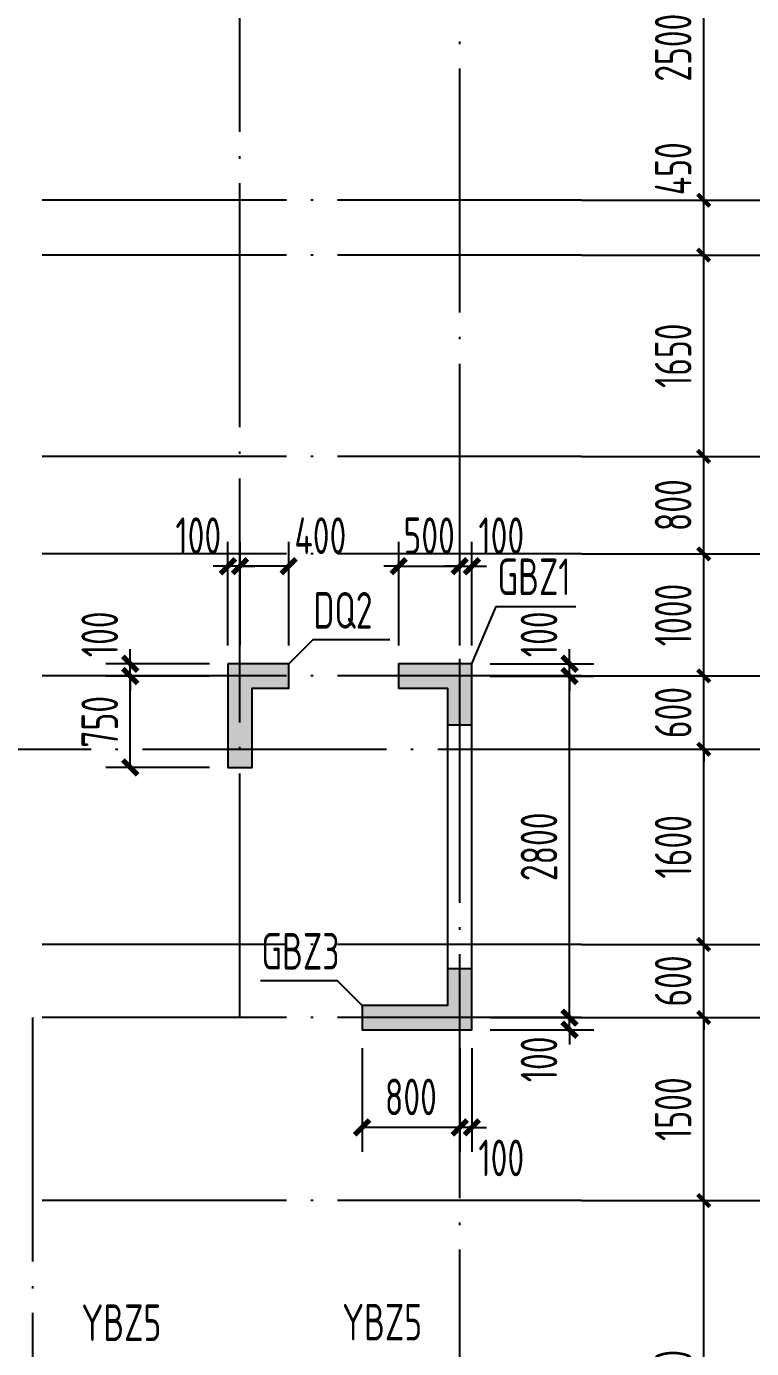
# Model space of a CAD drawing. Extents: x -1712635 to -854203, y -534641 to -21985.
# Drawn here: x -1314777 to -1308835, y -154015 to -143178 of the extents above; entities that cross this region are included whole.
import ezdxf
from ezdxf.enums import TextEntityAlignment as Align

# ---------------------------------------------------------------- set-up
doc = ezdxf.new("R2010")
doc.units = 0
doc.header["$LTSCALE"] = 1000
doc.linetypes.add('DOTE', pattern=[2.42, 2, -0.2, 0.02, -0.2])
doc.layers.get('0').update_dxf_attribs({"linetype": 'CONTINUOUS'})
doc.layers.get('Defpoints').update_dxf_attribs({"linetype": 'CONTINUOUS'})
for name, color, linetype in [('A-AXIS', 1, 'CONTINUOUS'), ('A-DOTE', 10, 'DOTE'), ('S-Q墙实线', 6, 'CONTINUOUS'), ('S-Q墙标注', 3, 'CONTINUOUS'), ('S-X详图填充', 252, 'CONTINUOUS'), ('S-X详图实线', 4, 'CONTINUOUS'), ('S-Y一般标注', 3, 'CONTINUOUS'), ('S-Z柱编号', 6, 'CONTINUOUS')]:
    doc.layers.add(name, color=color, linetype=linetype)
doc.styles.add('TSSD_DIMENSION', font='Tssdeng.shx', dxfattribs={"width": 0.7, "bigfont": 'tssdchn.shx'})
doc.styles.add('TSSD_REIN', font='tssdeng.shx', dxfattribs={"width": 0.7, "height": 300, "bigfont": 'tssdchn.shx'})
doc.styles.add('结构文字', font='zstxt.shx', dxfattribs={"width": 0.7, "bigfont": 'zshz.shx'})
doc.dimstyles.new('STRUCK', dxfattribs={"dimtxt": 400, "dimasz": 121, "dimexe": 200, "dimexo": 150, "dimgap": 115, "dimtad": 1, "dimdec": 0, "dimdsep": 46, "dimtxsty": '结构文字', "dimblk": 'ARCHTICK', "dimcen": 400, "dimclrd": 3, "dimclre": 3, "dimclrt": 7, "dimadec": 0, "dimazin": 0, "dimtfac": 1, "dimtdec": 0, "dimtix": 1, "dimtmove": 2, "dimatfit": 3, "dimldrblk": '_DIMX', "dimfxl": 0, "dimtolj": 1, "dimtzin": 0, "dimarcsym": 0})
doc.dimstyles.new('TSSD_100_100', dxfattribs={"dimtxt": 300, "dimasz": 100, "dimexe": 100, "dimexo": 250, "dimgap": 100, "dimtad": 1, "dimdec": 0, "dimzin": 0, "dimdsep": 46, "dimtxsty": 'TSSD_DIMENSION', "dimblk": 'ARCHTICK', "dimcen": 0, "dimdle": 100, "dimclrt": 7, "dimadec": 0, "dimazin": 0, "dimtfac": 1, "dimtdec": 0, "dimtix": 1, "dimtmove": 2, "dimatfit": 3, "dimldrblk": 'ARCHTICK', "dimfxl": 0, "dimtolj": 1, "dimtzin": 0, "dimarcsym": 0})

# ---------------------------------------------------------------- blocks, each defined once
blk = doc.blocks.new('_ArchTick')
at = {"color": 0, "const_width": 0.35}
blk.add_lwpolyline([(-0.5, -0.5), (0.5, 0.5)], dxfattribs=at)
blk = doc.blocks.new('*D100')
at = {"layer": 'Defpoints', "color": 0}
for p in [(55600, 10900), (56600, 10900), (55600, 9400)]:
    blk.add_point(p, dxfattribs=at)
at = {"layer": 'S-Y一般标注', "color": 0, "lineweight": -2}
for p, q in [((56600, 9300), (56600, 11000)), ((55850, 10900), (56700, 10900)), ((55850, 9400), (56700, 9400))]:
    blk.add_line(p, q, dxfattribs=at)
at = {"layer": 'S-Y一般标注', "color": 0, "lineweight": -2, "xscale": 100, "yscale": 100, "zscale": 100}
for p, rotation in [((56600, 10900), 90), ((56600, 9400), 270)]:
    blk.add_blockref('_ArchTick', p, dxfattribs=dict(at, rotation=rotation))
at = {"layer": 'S-Y一般标注', "color": 7, "insert": (56350, 10150), "char_height": 300, "attachment_point": 5, "rotation": 90, "style": 'TSSD_DIMENSION'}
blk.add_mtext('\\A1;1500', dxfattribs=at)
blk = doc.blocks.new('*D101')
at = {"layer": 'Defpoints', "color": 0}
for p in [(55600, 11500), (56600, 11500), (55600, 10900)]:
    blk.add_point(p, dxfattribs=at)
at = {"layer": 'S-Y一般标注', "color": 0, "lineweight": -2}
for p, q in [((56600, 11500), (56600, 11600)), ((55850, 11500), (56700, 11500)), ((56600, 10900), (56600, 11500)), ((55850, 10900), (56700, 10900)), ((56600, 10900), (56600, 10800))]:
    blk.add_line(p, q, dxfattribs=at)
at = {"layer": 'S-Y一般标注', "color": 0, "lineweight": -2, "xscale": 100, "yscale": 100, "zscale": 100}
for p, rotation in [((56600, 11500), 270), ((56600, 10900), 90)]:
    blk.add_blockref('_ArchTick', p, dxfattribs=dict(at, rotation=rotation))
at = {"layer": 'S-Y一般标注', "color": 7, "insert": (56350, 11200), "char_height": 300, "attachment_point": 5, "rotation": 90, "style": 'TSSD_DIMENSION'}
blk.add_mtext('\\A1;600', dxfattribs=at)
blk = doc.blocks.new('*D102')
at = {"layer": 'Defpoints', "color": 0}
for p in [(55600, 13100), (56600, 13100), (55600, 11500)]:
    blk.add_point(p, dxfattribs=at)
at = {"layer": 'S-Y一般标注', "color": 0, "lineweight": -2}
for p, q in [((56600, 11400), (56600, 13200)), ((55850, 13100), (56700, 13100)), ((55850, 11500), (56700, 11500))]:
    blk.add_line(p, q, dxfattribs=at)
at = {"layer": 'S-Y一般标注', "color": 0, "lineweight": -2, "xscale": 100, "yscale": 100, "zscale": 100}
for p, rotation in [((56600, 13100), 90), ((56600, 11500), 270)]:
    blk.add_blockref('_ArchTick', p, dxfattribs=dict(at, rotation=rotation))
at = {"layer": 'S-Y一般标注', "color": 7, "insert": (56350, 12300), "char_height": 300, "attachment_point": 5, "rotation": 90, "style": 'TSSD_DIMENSION'}
blk.add_mtext('\\A1;1600', dxfattribs=at)
blk = doc.blocks.new('*D103')
at = {"layer": 'Defpoints', "color": 0}
for p in [(55600, 13700), (56600, 13700), (55600, 13100)]:
    blk.add_point(p, dxfattribs=at)
at = {"layer": 'S-Y一般标注', "color": 0, "lineweight": -2}
for p, q in [((56600, 13700), (56600, 13800)), ((55850, 13700), (56700, 13700)), ((56600, 13100), (56600, 13700)), ((55850, 13100), (56700, 13100)), ((56600, 13100), (56600, 13000))]:
    blk.add_line(p, q, dxfattribs=at)
at = {"layer": 'S-Y一般标注', "color": 0, "lineweight": -2, "xscale": 100, "yscale": 100, "zscale": 100}
for p, rotation in [((56600, 13700), 270), ((56600, 13100), 90)]:
    blk.add_blockref('_ArchTick', p, dxfattribs=dict(at, rotation=rotation))
at = {"layer": 'S-Y一般标注', "color": 7, "insert": (56350, 13400), "char_height": 300, "attachment_point": 5, "rotation": 90, "style": 'TSSD_DIMENSION'}
blk.add_mtext('\\A1;600', dxfattribs=at)
blk = doc.blocks.new('*D104')
at = {"layer": 'Defpoints', "color": 0}
for p in [(55600, 14700), (56600, 14700), (55600, 13700)]:
    blk.add_point(p, dxfattribs=at)
at = {"layer": 'S-Y一般标注', "color": 0, "lineweight": -2}
for p, q in [((56600, 13600), (56600, 14800)), ((55850, 14700), (56700, 14700)), ((55850, 13700), (56700, 13700))]:
    blk.add_line(p, q, dxfattribs=at)
at = {"layer": 'S-Y一般标注', "color": 0, "lineweight": -2, "xscale": 100, "yscale": 100, "zscale": 100}
for p, rotation in [((56600, 14700), 90), ((56600, 13700), 270)]:
    blk.add_blockref('_ArchTick', p, dxfattribs=dict(at, rotation=rotation))
at = {"layer": 'S-Y一般标注', "color": 7, "insert": (56350, 14200), "char_height": 300, "attachment_point": 5, "rotation": 90, "style": 'TSSD_DIMENSION'}
blk.add_mtext('\\A1;1000', dxfattribs=at)
blk = doc.blocks.new('*D106')
at = {"layer": 'Defpoints', "color": 0}
for p in [(55600, 15500), (56600, 15500), (55600, 14700)]:
    blk.add_point(p, dxfattribs=at)
at = {"layer": 'S-Y一般标注', "color": 0, "lineweight": -2}
for p, q in [((55850, 15500), (56700, 15500)), ((56600, 14600), (56600, 15600)), ((55850, 14700), (56700, 14700))]:
    blk.add_line(p, q, dxfattribs=at)
at = {"layer": 'S-Y一般标注', "color": 0, "lineweight": -2, "xscale": 100, "yscale": 100, "zscale": 100}
for p, rotation in [((56600, 15500), 90), ((56600, 14700), 270)]:
    blk.add_blockref('_ArchTick', p, dxfattribs=dict(at, rotation=rotation))
at = {"layer": 'S-Y一般标注', "color": 7, "insert": (56350, 15100), "char_height": 300, "attachment_point": 5, "rotation": 90, "style": 'TSSD_DIMENSION'}
blk.add_mtext('\\A1;800', dxfattribs=at)
blk = doc.blocks.new('*D107')
at = {"layer": 'Defpoints', "color": 0}
for p in [(55600, 17600), (56600, 17600), (55600, 17150)]:
    blk.add_point(p, dxfattribs=at)
at = {"layer": 'S-Y一般标注', "color": 0, "lineweight": -2}
for p, q in [((56600, 17050), (56600, 17700)), ((55850, 17600), (56700, 17600)), ((55850, 17150), (56700, 17150))]:
    blk.add_line(p, q, dxfattribs=at)
at = {"layer": 'S-Y一般标注', "color": 0, "lineweight": -2, "xscale": 100, "yscale": 100, "zscale": 100}
for p, rotation in [((56600, 17600), 90), ((56600, 17150), 270)]:
    blk.add_blockref('_ArchTick', p, dxfattribs=dict(at, rotation=rotation))
at = {"layer": 'S-Y一般标注', "color": 7, "insert": (56350, 17858), "char_height": 300, "attachment_point": 5, "rotation": 90, "style": 'TSSD_DIMENSION'}
blk.add_mtext('\\A1;450', dxfattribs=at)
blk = doc.blocks.new('*D108')
at = {"layer": 'Defpoints', "color": 0}
for p in [(55600, 20100), (56600, 20100), (55600, 17600)]:
    blk.add_point(p, dxfattribs=at)
at = {"layer": 'S-Y一般标注', "color": 0, "lineweight": -2}
for p, q in [((56600, 17500), (56600, 20200)), ((55850, 20100), (56700, 20100)), ((55850, 17600), (56700, 17600))]:
    blk.add_line(p, q, dxfattribs=at)
at = {"layer": 'S-Y一般标注', "color": 0, "lineweight": -2, "xscale": 100, "yscale": 100, "zscale": 100}
for p, rotation in [((56600, 20100), 90), ((56600, 17600), 270)]:
    blk.add_blockref('_ArchTick', p, dxfattribs=dict(at, rotation=rotation))
at = {"layer": 'S-Y一般标注', "color": 7, "insert": (56350, 18850), "char_height": 300, "attachment_point": 5, "rotation": 90, "style": 'TSSD_DIMENSION'}
blk.add_mtext('\\A1;2500', dxfattribs=at)
blk = doc.blocks.new('*D110')
at = {"layer": 'Defpoints', "color": 0}
for p in [(55600, 9400), (56600, 9400), (55600, 6400)]:
    blk.add_point(p, dxfattribs=at)
at = {"layer": 'S-Y一般标注', "color": 0, "lineweight": -2}
for p, q in [((56600, 6300), (56600, 9500)), ((55850, 9400), (56700, 9400)), ((55850, 6400), (56700, 6400))]:
    blk.add_line(p, q, dxfattribs=at)
at = {"layer": 'S-Y一般标注', "color": 0, "lineweight": -2, "xscale": 100, "yscale": 100, "zscale": 100}
for p, rotation in [((56600, 9400), 90), ((56600, 6400), 270)]:
    blk.add_blockref('_ArchTick', p, dxfattribs=dict(at, rotation=rotation))
at = {"layer": 'S-Y一般标注', "color": 7, "insert": (56350, 7900), "char_height": 300, "attachment_point": 5, "rotation": 90, "style": 'TSSD_DIMENSION'}
blk.add_mtext('\\A1;3000', dxfattribs=at)
blk = doc.blocks.new('*D111')
at = {"layer": 'Defpoints', "color": 0}
for p in [(55600, 17150), (56600, 17150), (55600, 15500)]:
    blk.add_point(p, dxfattribs=at)
at = {"layer": 'S-Y一般标注', "color": 0, "lineweight": -2}
for p, q in [((56600, 15400), (56600, 17250)), ((55850, 17150), (56700, 17150)), ((55850, 15500), (56700, 15500))]:
    blk.add_line(p, q, dxfattribs=at)
at = {"layer": 'S-Y一般标注', "color": 0, "lineweight": -2, "xscale": 100, "yscale": 100, "zscale": 100}
for p, rotation in [((56600, 17150), 90), ((56600, 15500), 270)]:
    blk.add_blockref('_ArchTick', p, dxfattribs=dict(at, rotation=rotation))
at = {"layer": 'S-Y一般标注', "color": 7, "insert": (56350, 16325), "char_height": 300, "attachment_point": 5, "rotation": 90, "style": 'TSSD_DIMENSION'}
blk.add_mtext('\\A1;1650', dxfattribs=at)
blk = doc.blocks.new('*D2024')
at = {"layer": 'Defpoints', "color": 0}
for p in [(-1311127, -151302), (-1310327, -151302), (-1311127, -151402)]:
    blk.add_point(p, dxfattribs=at)
at = {"layer": 'S-Q墙标注', "color": 3, "lineweight": -2}
for p, q in [((-1310327, -151302), (-1310327, -151181)), ((-1310977, -151302), (-1310127, -151302)), ((-1310327, -151402), (-1310327, -151302)), ((-1310977, -151402), (-1310127, -151402)), ((-1310327, -151402), (-1310327, -151523))]:
    blk.add_line(p, q, dxfattribs=at)
at = {"layer": 'S-Q墙标注', "color": 3, "lineweight": -2, "xscale": 121, "yscale": 121, "zscale": 121}
for p, rotation in [((-1310327, -151302), 270), ((-1310327, -151402), 90)]:
    blk.add_blockref('_ArchTick', p, dxfattribs=dict(at, rotation=rotation))
at = {"layer": 'S-Q墙标注', "color": 7, "insert": (-1310577, -151644), "char_height": 300, "attachment_point": 5, "rotation": 90, "style": 'TSSD_REIN'}
blk.add_mtext('\\A1;100', dxfattribs=at)
blk = doc.blocks.new('_DIMX')
blk.add_line((-150, 0), (150, 0))
at = {"const_width": 50}
blk.add_lwpolyline([(-70, -70), (70, 70)], dxfattribs=at)
blk = doc.blocks.new('*D2025')
at = {"layer": 'Defpoints', "color": 0}
for p in [(-1311127, -148502), (-1310327, -148502), (-1311127, -151302)]:
    blk.add_point(p, dxfattribs=at)
at = {"layer": 'S-Q墙标注', "color": 3, "lineweight": -2}
for p, q in [((-1310977, -148502), (-1310127, -148502)), ((-1310327, -151302), (-1310327, -148502)), ((-1310977, -151302), (-1310127, -151302))]:
    blk.add_line(p, q, dxfattribs=at)
at = {"layer": 'S-Q墙标注', "color": 3, "lineweight": -2, "xscale": 121, "yscale": 121, "zscale": 121}
for p, rotation in [((-1310327, -148502), 90), ((-1310327, -151302), 270)]:
    blk.add_blockref('_ArchTick', p, dxfattribs=dict(at, rotation=rotation))
at = {"layer": 'S-Q墙标注', "color": 7, "insert": (-1310577, -149902), "char_height": 300, "attachment_point": 5, "rotation": 90, "style": 'TSSD_REIN'}
blk.add_mtext('\\A1;2800', dxfattribs=at)
blk = doc.blocks.new('*D2026')
at = {"layer": 'Defpoints', "color": 0}
for p in [(-1311127, -148402), (-1310327, -148402), (-1311127, -148502)]:
    blk.add_point(p, dxfattribs=at)
at = {"layer": 'S-Q墙标注', "color": 3, "lineweight": -2}
for p, q in [((-1310327, -148402), (-1310327, -148281)), ((-1310977, -148402), (-1310127, -148402)), ((-1310327, -148502), (-1310327, -148402)), ((-1310977, -148502), (-1310127, -148502)), ((-1310327, -148502), (-1310327, -148623))]:
    blk.add_line(p, q, dxfattribs=at)
at = {"layer": 'S-Q墙标注', "color": 3, "lineweight": -2, "xscale": 121, "yscale": 121, "zscale": 121}
for p, rotation in [((-1310327, -148402), 270), ((-1310327, -148502), 90)]:
    blk.add_blockref('_ArchTick', p, dxfattribs=dict(at, rotation=rotation))
at = {"layer": 'S-Q墙标注', "color": 7, "insert": (-1310577, -148160), "char_height": 300, "attachment_point": 5, "rotation": 90, "style": 'TSSD_REIN'}
blk.add_mtext('\\A1;100', dxfattribs=at)
blk = doc.blocks.new('*D2027')
at = {"layer": 'Defpoints', "color": 0}
for p in [(-1311227, -151402), (-1311127, -151402), (-1311227, -152202)]:
    blk.add_point(p, dxfattribs=at)
at = {"layer": 'S-Q墙标注', "color": 3, "lineweight": -2}
for p, q in [((-1311227, -151552), (-1311227, -152402)), ((-1311127, -151552), (-1311127, -152402)), ((-1311227, -152202), (-1311348, -152202)), ((-1311127, -152202), (-1311227, -152202)), ((-1311127, -152202), (-1311006, -152202))]:
    blk.add_line(p, q, dxfattribs=at)
at = {"layer": 'S-Q墙标注', "color": 3, "lineweight": -2, "xscale": 121, "yscale": 121, "zscale": 121}
blk.add_blockref('_ArchTick', (-1311227, -152202), dxfattribs=at)
at = {"layer": 'S-Q墙标注', "color": 3, "lineweight": -2, "xscale": 121, "yscale": 121, "zscale": 121, "rotation": 180}
blk.add_blockref('_ArchTick', (-1311127, -152202), dxfattribs=at)
at = {"layer": 'S-Q墙标注', "color": 7, "insert": (-1310886, -152452), "char_height": 300, "attachment_point": 5, "style": 'TSSD_REIN'}
blk.add_mtext('\\A1;100', dxfattribs=at)
blk = doc.blocks.new('*D2028')
at = {"layer": 'Defpoints', "color": 0}
for p in [(-1312027, -151402), (-1311227, -151402), (-1312027, -152202)]:
    blk.add_point(p, dxfattribs=at)
at = {"layer": 'S-Q墙标注', "color": 3, "lineweight": -2}
for p, q in [((-1312027, -151552), (-1312027, -152402)), ((-1311227, -151552), (-1311227, -152402)), ((-1311227, -152202), (-1312027, -152202))]:
    blk.add_line(p, q, dxfattribs=at)
at = {"layer": 'S-Q墙标注', "color": 3, "lineweight": -2, "xscale": 121, "yscale": 121, "zscale": 121, "rotation": 180}
blk.add_blockref('_ArchTick', (-1312027, -152202), dxfattribs=at)
at = {"layer": 'S-Q墙标注', "color": 3, "lineweight": -2, "xscale": 121, "yscale": 121, "zscale": 121}
blk.add_blockref('_ArchTick', (-1311227, -152202), dxfattribs=at)
at = {"layer": 'S-Q墙标注', "color": 7, "insert": (-1311627, -151952), "char_height": 300, "attachment_point": 5, "style": 'TSSD_REIN'}
blk.add_mtext('\\A1;800', dxfattribs=at)
blk = doc.blocks.new('*D2031')
at = {"layer": 'Defpoints', "color": 0}
for p in [(-1311227, -147602), (-1311727, -148402), (-1311227, -148402)]:
    blk.add_point(p, dxfattribs=at)
at = {"layer": 'S-Q墙标注', "color": 3, "lineweight": -2}
for p, q in [((-1311727, -148252), (-1311727, -147402)), ((-1311227, -148252), (-1311227, -147402)), ((-1311727, -147602), (-1311848, -147602)), ((-1311727, -147602), (-1311227, -147602)), ((-1311227, -147602), (-1311106, -147602))]:
    blk.add_line(p, q, dxfattribs=at)
at = {"layer": 'S-Q墙标注', "color": 3, "lineweight": -2, "xscale": 121, "yscale": 121, "zscale": 121}
blk.add_blockref('_ArchTick', (-1311727, -147602), dxfattribs=at)
at = {"layer": 'S-Q墙标注', "color": 3, "lineweight": -2, "xscale": 121, "yscale": 121, "zscale": 121, "rotation": 180}
blk.add_blockref('_ArchTick', (-1311227, -147602), dxfattribs=at)
at = {"layer": 'S-Q墙标注', "color": 7, "insert": (-1311477, -147352), "char_height": 300, "attachment_point": 5, "style": 'TSSD_REIN'}
blk.add_mtext('\\A1;500', dxfattribs=at)
blk = doc.blocks.new('*D2032')
at = {"layer": 'Defpoints', "color": 0}
for p in [(-1311127, -147602), (-1311227, -148402), (-1311127, -148402)]:
    blk.add_point(p, dxfattribs=at)
at = {"layer": 'S-Q墙标注', "color": 3, "lineweight": -2}
for p, q in [((-1311227, -148252), (-1311227, -147402)), ((-1311127, -148252), (-1311127, -147402)), ((-1311227, -147602), (-1311348, -147602)), ((-1311227, -147602), (-1311127, -147602)), ((-1311127, -147602), (-1311006, -147602))]:
    blk.add_line(p, q, dxfattribs=at)
at = {"layer": 'S-Q墙标注', "color": 3, "lineweight": -2, "xscale": 121, "yscale": 121, "zscale": 121}
blk.add_blockref('_ArchTick', (-1311227, -147602), dxfattribs=at)
at = {"layer": 'S-Q墙标注', "color": 3, "lineweight": -2, "xscale": 121, "yscale": 121, "zscale": 121, "rotation": 180}
blk.add_blockref('_ArchTick', (-1311127, -147602), dxfattribs=at)
at = {"layer": 'S-Q墙标注', "color": 7, "insert": (-1310886, -147352), "char_height": 300, "attachment_point": 5, "style": 'TSSD_REIN'}
blk.add_mtext('\\A1;100', dxfattribs=at)
blk = doc.blocks.new('*D2043')
at = {"layer": 'Defpoints', "color": 0}
for p in [(-1313927, -148502), (-1313127, -148502), (-1313127, -149252)]:
    blk.add_point(p, dxfattribs=at)
at = {"layer": 'S-Q墙标注', "color": 3, "lineweight": -2}
for p, q in [((-1313277, -148502), (-1314127, -148502)), ((-1313927, -149252), (-1313927, -148502)), ((-1313277, -149252), (-1314127, -149252))]:
    blk.add_line(p, q, dxfattribs=at)
at = {"layer": 'S-Q墙标注', "color": 3, "lineweight": -2, "xscale": 121, "yscale": 121, "zscale": 121}
for p, rotation in [((-1313927, -148502), 90), ((-1313927, -149252), 270)]:
    blk.add_blockref('_ArchTick', p, dxfattribs=dict(at, rotation=rotation))
at = {"layer": 'S-Q墙标注', "color": 7, "insert": (-1314177, -148877), "char_height": 300, "attachment_point": 5, "rotation": 90, "style": 'TSSD_REIN'}
blk.add_mtext('\\A1;750', dxfattribs=at)
blk = doc.blocks.new('*D2044')
at = {"layer": 'Defpoints', "color": 0}
for p in [(-1313927, -148402), (-1313127, -148402), (-1313127, -148502)]:
    blk.add_point(p, dxfattribs=at)
at = {"layer": 'S-Q墙标注', "color": 3, "lineweight": -2}
for p, q in [((-1313927, -148402), (-1313927, -148281)), ((-1313277, -148402), (-1314127, -148402)), ((-1313927, -148502), (-1313927, -148402)), ((-1313277, -148502), (-1314127, -148502)), ((-1313927, -148502), (-1313927, -148623))]:
    blk.add_line(p, q, dxfattribs=at)
at = {"layer": 'S-Q墙标注', "color": 3, "lineweight": -2, "xscale": 121, "yscale": 121, "zscale": 121}
for p, rotation in [((-1313927, -148402), 270), ((-1313927, -148502), 90)]:
    blk.add_blockref('_ArchTick', p, dxfattribs=dict(at, rotation=rotation))
at = {"layer": 'S-Q墙标注', "color": 7, "insert": (-1314177, -148160), "char_height": 300, "attachment_point": 5, "rotation": 90, "style": 'TSSD_REIN'}
blk.add_mtext('\\A1;100', dxfattribs=at)
blk = doc.blocks.new('*D2045')
at = {"layer": 'Defpoints', "color": 0}
for p in [(-1313027, -147602), (-1313027, -148402), (-1312628, -148402)]:
    blk.add_point(p, dxfattribs=at)
at = {"layer": 'S-Q墙标注', "color": 3, "lineweight": -2}
for p, q in [((-1313027, -148252), (-1313027, -147402)), ((-1312628, -148252), (-1312628, -147402)), ((-1312628, -147602), (-1313027, -147602))]:
    blk.add_line(p, q, dxfattribs=at)
at = {"layer": 'S-Q墙标注', "color": 3, "lineweight": -2, "xscale": 121, "yscale": 121, "zscale": 121, "rotation": 180}
blk.add_blockref('_ArchTick', (-1313027, -147602), dxfattribs=at)
at = {"layer": 'S-Q墙标注', "color": 3, "lineweight": -2, "xscale": 121, "yscale": 121, "zscale": 121}
blk.add_blockref('_ArchTick', (-1312628, -147602), dxfattribs=at)
at = {"layer": 'S-Q墙标注', "color": 7, "insert": (-1312369, -147352), "char_height": 300, "attachment_point": 5, "style": 'TSSD_REIN'}
blk.add_mtext('\\A1;400', dxfattribs=at)
blk = doc.blocks.new('*D2046')
at = {"layer": 'Defpoints', "color": 0}
for p in [(-1313127, -147602), (-1313127, -148402), (-1313027, -148402)]:
    blk.add_point(p, dxfattribs=at)
at = {"layer": 'S-Q墙标注', "color": 3, "lineweight": -2}
for p, q in [((-1313127, -148252), (-1313127, -147402)), ((-1313027, -148252), (-1313027, -147402)), ((-1313127, -147602), (-1313248, -147602)), ((-1313027, -147602), (-1313127, -147602)), ((-1313027, -147602), (-1312906, -147602))]:
    blk.add_line(p, q, dxfattribs=at)
at = {"layer": 'S-Q墙标注', "color": 3, "lineweight": -2, "xscale": 121, "yscale": 121, "zscale": 121}
blk.add_blockref('_ArchTick', (-1313127, -147602), dxfattribs=at)
at = {"layer": 'S-Q墙标注', "color": 3, "lineweight": -2, "xscale": 121, "yscale": 121, "zscale": 121, "rotation": 180}
blk.add_blockref('_ArchTick', (-1313027, -147602), dxfattribs=at)
at = {"layer": 'S-Q墙标注', "color": 7, "insert": (-1313369, -147352), "char_height": 300, "attachment_point": 5, "style": 'TSSD_REIN'}
blk.add_mtext('\\A1;100', dxfattribs=at)
blk = doc.blocks.new('20210726.16350016')
at = {"layer": 'A-AXIS'}
for p, q in [((55600, 17600), (58400, 17600)), ((55600, 17150), (58400, 17150)), ((55600, 15500), (58400, 15500)), ((55600, 14700), (58400, 14700)), ((55600, 13700), (58400, 13700)), ((55600, 13100.3), (58400, 13100.3)), ((55600, 11500), (58400, 11500)), ((55600, 10900), (58400, 10900)), ((55600, 9400), (58400, 9400))]:
    blk.add_line(p, q, dxfattribs=at)
at = {"layer": 'A-DOTE'}
for p, q in [((52800, 10900), (52800, 21100)), ((54600, 21100), (54600, 3600)), ((55600, 17600), (3600, 17600)), ((55600, 17150), (3600, 17150)), ((55600, 15500), (3600, 15500)), ((55600, 14700), (3600, 14700)), ((55600, 13700), (3600, 13700)), ((3600, 13100.3), (55600, 13100.3)), ((55600, 11500), (3600, 11500)), ((55600, 10900), (3600, 10900)), ((51100, 10900), (51100, 3600)), ((55600, 9400), (3600, 9400))]:
    blk.add_line(p, q, dxfattribs=at)
at = {"layer": 'S-Y一般标注'}
for base, p1, p2, picture, middle in [((56600, 20100), (55600, 17600), (55600, 20100), '*D108', (56350, 18850)), ((56600, 17150), (55600, 15500), (55600, 17150), '*D111', (56350, 16325)), ((56600, 15500), (55600, 14700), (55600, 15500), '*D106', (56350, 15100)), ((56600, 14700), (55600, 13700), (55600, 14700), '*D104', (56350, 14200)), ((56600, 13700), (55600, 13100.3), (55600, 13700), '*D103', (56350, 13400.2)), ((56600, 13100.3), (55600, 11500), (55600, 13100.3), '*D102', (56350, 12300.2)), ((56600, 11500), (55600, 10900), (55600, 11500), '*D101', (56350, 11200)), ((56600, 10900), (55600, 9400), (55600, 10900), '*D100', (56350, 10150)), ((56600, 9400), (55600, 6400), (55600, 9400), '*D110', (56350, 7900))]:
    dim = blk.add_linear_dim(base=base, p1=p1, p2=p2, angle=90, dimstyle='TSSD_100_100', dxfattribs=at)
    dim.commit()
    dim.dimension.update_dxf_attribs({"geometry": picture, "text_midpoint": middle})
dim = blk.add_linear_dim(base=(56600, 17600), p1=(55600, 17150), p2=(55600, 17600), angle=90, dimstyle='TSSD_100_100', dxfattribs=at)
dim.commit()
dim.dimension.update_dxf_attribs({"geometry": '*D107', "text_midpoint": (56350, 17858.1), "dimtype": 128})

msp = doc.modelspace()

# ---------------------------------------------------------------- hatches: boundary and pattern name
at = {"layer": 'S-X详图填充'}
h = msp.add_hatch(color=256, dxfattribs=at)
h.dxf.hatch_style = 1
h.paths.add_polyline_path([(-1313127.47, -148401.8), (-1313127.47, -149251.78), (-1312927.47, -149251.78), (-1312927.47, -148601.8), (-1312627.56, -148601.8), (-1312627.56, -148401.8)])
h = msp.add_hatch(color=256, dxfattribs=at)
h.dxf.hatch_style = 1
h.paths.add_polyline_path([(-1311327.46, -148901.8), (-1311127.46, -148901.8), (-1311127.46, -148401.8), (-1311727.46, -148401.8), (-1311727.46, -148601.8), (-1311327.46, -148601.8)])
h = msp.add_hatch(color=256, dxfattribs=at)
h.dxf.hatch_style = 1
h.paths.add_polyline_path([(-1311127.46, -150901.8), (-1311327.46, -150901.8), (-1311327.46, -151201.8), (-1312027.46, -151201.8), (-1312027.46, -151401.8), (-1311127.46, -151401.8)])

# ---------------------------------------------------------------- linework, layer by layer
at = {"layer": 'S-Q墙实线'}
for points in [[(-1313127.47, -148401.8), (-1313127.47, -149251.78), (-1312927.47, -149251.78), (-1312927.47, -148601.8), (-1312627.56, -148601.8), (-1312627.56, -148401.8)], [(-1311327.46, -151201.8), (-1312027.46, -151201.8), (-1312027.46, -151401.8), (-1311127.46, -151401.8), (-1311127.46, -148401.8), (-1311727.46, -148401.8), (-1311727.46, -148601.8), (-1311327.46, -148601.8)]]:
    msp.add_lwpolyline(points, close=True, dxfattribs=at)
at = {"layer": 'S-X详图实线'}
for points in [[(-1313127.47, -148401.8), (-1313127.47, -149251.78), (-1312927.47, -149251.78), (-1312927.47, -148601.8), (-1312627.56, -148601.8), (-1312627.56, -148401.8), (-1313127.47, -148401.8)], [(-1311327.46, -148901.8), (-1311127.46, -148901.8), (-1311127.46, -148401.8), (-1311727.46, -148401.8), (-1311727.46, -148601.8), (-1311327.46, -148601.8), (-1311327.46, -148901.8)], [(-1311127.46, -150901.8), (-1311327.46, -150901.8), (-1311327.46, -151201.8), (-1312027.46, -151201.8), (-1312027.46, -151401.8), (-1311127.46, -151401.8), (-1311127.46, -150901.8)]]:
    msp.add_lwpolyline(points, close=True, dxfattribs=at)
at = {"layer": 'S-Z柱编号', "color": 7}
for points in [[(-1311127.46, -148401.8), (-1310927.46, -147932.98), (-1310275.88, -147932.98)], [(-1312627.55, -148401.8), (-1312427.55, -148201.8), (-1311800.08, -148201.8)], [(-1312027.46, -151201.8), (-1312227.46, -151001.8), (-1312860.54, -151001.8)]]:
    msp.add_lwpolyline(points, dxfattribs=at)

# ---------------------------------------------------------------- block references
at = {"layer": 'A-DOTE'}
msp.add_blockref('20210726.16350016', (-1365827.46, -162201.85), dxfattribs=at)

# ---------------------------------------------------------------- texts
at = {"layer": 'S-Z柱编号', "color": 7, "style": 'TSSD_REIN', "width": 0.7}
for s, p in [('GBZ1', (-1310917.61, -147928.5)), ('DQ2', (-1312425.68, -148203.52)), ('GBZ3', (-1312852.2, -150998.3)), ('YBZ5', (-1314327.47, -154042.52)), ('YBZ5', (-1312190.29, -154038.1))]:
    msp.add_text(s, height=300, dxfattribs=at).set_placement(p, align=Align.BOTTOM_LEFT)

# ---------------------------------------------------------------- dimensions: what is measured, and where the dimension line sits
at = {"layer": 'S-Q墙标注'}
for base, p1, p2, angle, picture, middle in [((-1313127.47, -147601.8), (-1313027.46, -148401.8), (-1313127.47, -148401.8), 180, '*D2046', (-1313369.39, -147351.8)), ((-1313027.46, -147601.8), (-1312627.55, -148401.8), (-1313027.46, -148401.8), 180, '*D2045', (-1312369.48, -147351.8)), ((-1313927.47, -148401.8), (-1313127.47, -148501.8), (-1313127.47, -148401.8), 90, '*D2044', (-1314177.47, -148159.88)), ((-1310327.46, -148401.8), (-1311127.46, -148501.8), (-1311127.46, -148401.8), 90, '*D2026', (-1310577.46, -148159.88)), ((-1310327.46, -151301.8), (-1311127.46, -151401.8), (-1311127.46, -151301.8), 90, '*D2024', (-1310577.46, -151643.72)), ((-1311227.46, -152201.8), (-1311127.46, -151401.8), (-1311227.46, -151401.8), 180, '*D2027', (-1310885.53, -152451.8))]:
    dim = msp.add_linear_dim(base=base, p1=p1, p2=p2, angle=angle, dimstyle='STRUCK', override={"dimtxt": 300, "dimgap": 100, "dimtxsty": 'TSSD_REIN'}, dxfattribs=at)
    dim.commit()
    dim.dimension.update_dxf_attribs({"geometry": picture, "text_midpoint": middle, "dimtype": 160})
dim = msp.add_linear_dim(base=(-1311227.46, -147601.8), p1=(-1311727.46, -148401.8), p2=(-1311227.46, -148401.8), dimstyle='STRUCK', override={"dimtxt": 300, "dimgap": 100, "dimtxsty": 'TSSD_REIN'}, dxfattribs=at)
dim.commit()
dim.dimension.update_dxf_attribs({"geometry": '*D2031', "text_midpoint": (-1311477.46, -147351.8)})
dim = msp.add_linear_dim(base=(-1311127.45, -147601.8), p1=(-1311227.46, -148401.8), p2=(-1311127.45, -148401.8), dimstyle='STRUCK', override={"dimtxt": 300, "dimgap": 100, "dimtxsty": 'TSSD_REIN'}, dxfattribs=at)
dim.commit()
dim.dimension.update_dxf_attribs({"geometry": '*D2032', "text_midpoint": (-1310885.53, -147351.8), "dimtype": 160})
for base, p1, p2, angle, picture, middle in [((-1313927.47, -148501.8), (-1313127.47, -149251.78), (-1313127.47, -148501.8), 90, '*D2043', (-1314177.47, -148876.79)), ((-1310327.46, -148501.8), (-1311127.46, -151301.8), (-1311127.46, -148501.8), 90, '*D2025', (-1310577.46, -149901.8)), ((-1312027.46, -152201.8), (-1311227.46, -151401.8), (-1312027.46, -151401.8), 180, '*D2028', (-1311627.46, -151951.8))]:
    dim = msp.add_linear_dim(base=base, p1=p1, p2=p2, angle=angle, dimstyle='STRUCK', override={"dimtxt": 300, "dimgap": 100, "dimtxsty": 'TSSD_REIN'}, dxfattribs=at)
    dim.commit()
    dim.dimension.update_dxf_attribs({"geometry": picture, "text_midpoint": middle})

doc.saveas('drawing.dxf')
